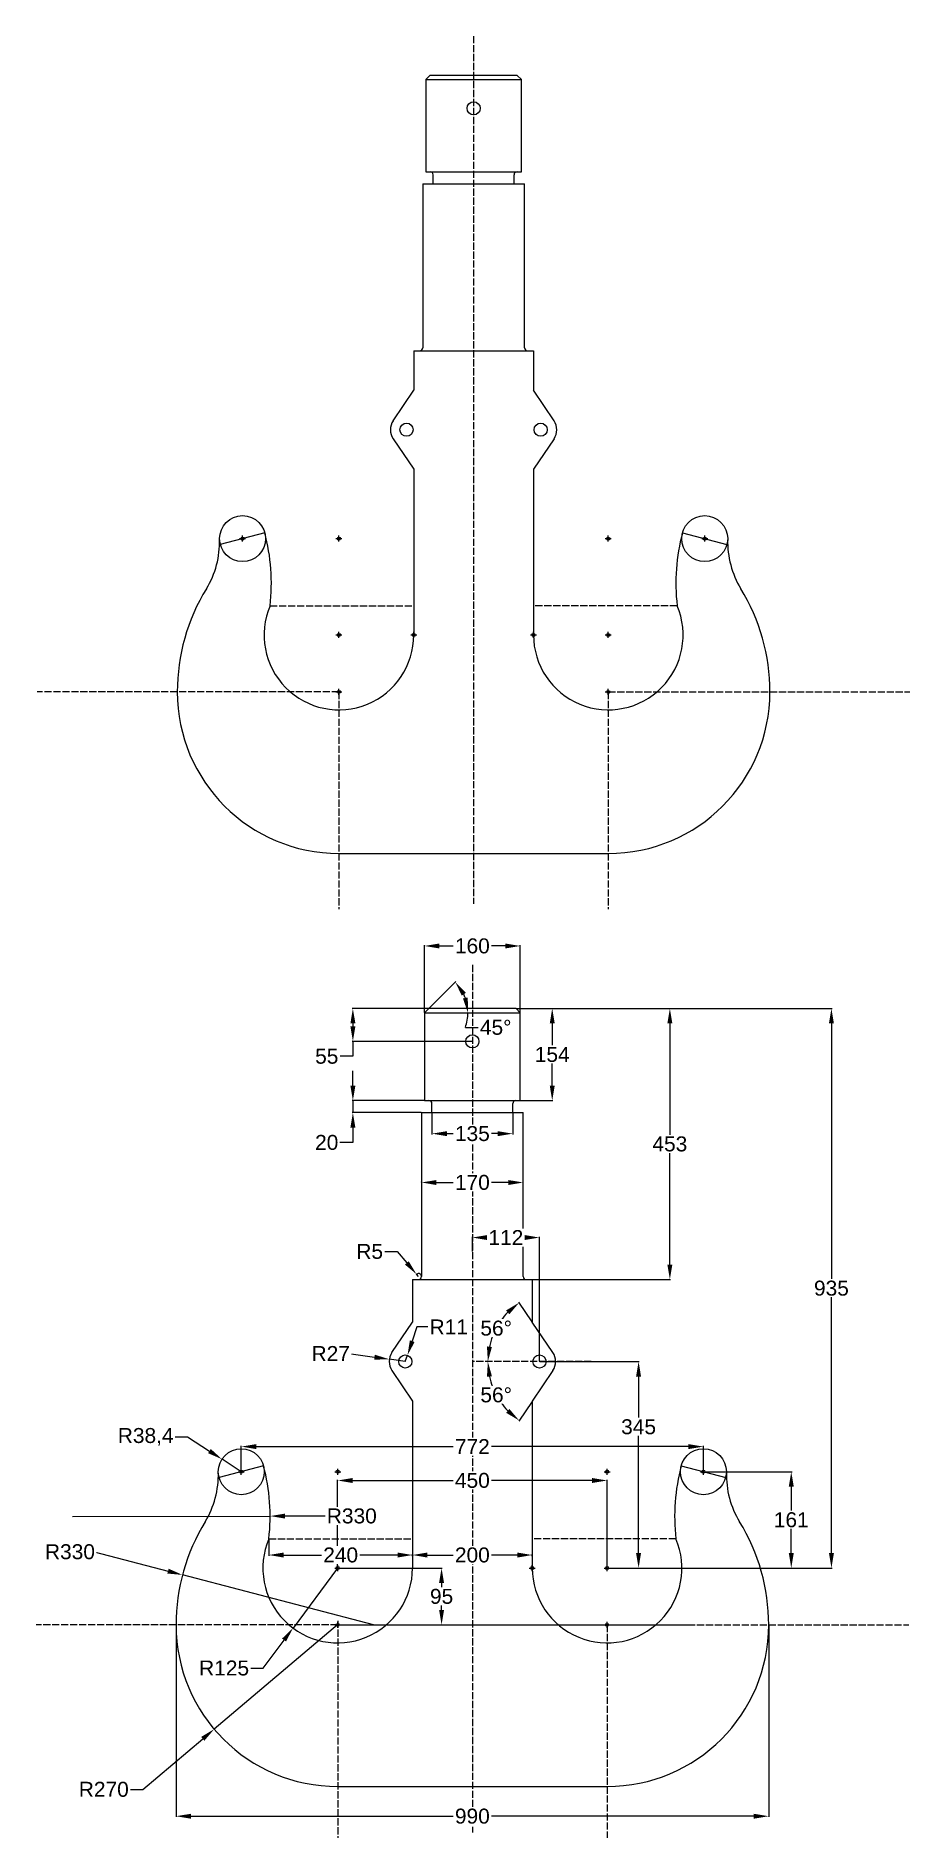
# Model space of a CAD drawing. Header units: millimetres. Extents: x 1977 to 3437, y 709 to 3720.
import ezdxf

# ---------------------------------------------------------------- set-up
doc = ezdxf.new("R2010")
doc.units = ezdxf.units.MM
doc.header["$PDMODE"] = 34
doc.header["$PDSIZE"] = 5
doc.linetypes.add('ACAD_ISO02W100', pattern=[15, 12, -3])
doc.layers.add('dim', color=1, linetype='Continuous')
doc.layers.add('dot lines', color=6, linetype='ACAD_ISO02W100')
doc.styles.get("Standard").update_dxf_attribs({"font": 'arial.ttf'})
doc.dimstyles.new('ISO-25', dxfattribs={"dimtxt": 25, "dimasz": 25, "dimexe": 1.25, "dimexo": 0.625, "dimtad": 0, "dimtih": 1, "dimtoh": 1, "dimtxsty": 'Standard', "dimcen": 0, "dimadec": 0, "dimazin": 0, "dimtfac": 1, "dimtmove": 0, "dimatfit": 3, "dimfxl": 1, "dimtfill": 1, "dimarcsym": 0})

# ---------------------------------------------------------------- blocks, each defined once
blk = doc.blocks.new('*D4')
at = {"layer": 'Defpoints', "color": 0, "transparency": 16777216}
for p in [(2688.7, 2124.3), (2625.8, 2088), (2625.8, 2088), (2632.9, 2095.1)]:
    blk.add_point(p, dxfattribs=at)
at = {"layer": 'dim', "color": 0, "lineweight": -2, "transparency": 16777216}
for p, q in [((2633.4, 2095.5), (2678.1, 2140.2)), ((2694.1, 2063.4), (2719.1, 2063.4))]:
    blk.add_line(p, q, dxfattribs=at)
for start, end in [(19.8326, 25.1674), (340.1674, 0)]:
    blk.add_arc((2625.8, 2088), 72.6, start, end, dxfattribs=at)
at = {"layer": 'dim', "color": 0, "transparency": 16777216}
for points in [[(2688.1, 2116.5), (2694.9, 2121.2), (2677.2, 2139.3)], [(2698.2, 2113.3), (2690, 2111.9), (2698.4, 2088)]]:
    blk.add_solid(points, dxfattribs=at)
at = {"layer": 'dim', "color": 0, "transparency": 16777216, "insert": (2744.8, 2063.4), "char_height": 25, "attachment_point": 5, "bg_fill": 3, "box_fill_scale": 1.1, "bg_fill_color": 256, "bg_fill_true_color": 13158600, "bg_fill_transparency": 0}
blk.add_mtext('45°', dxfattribs=at)
at = {"layer": 'Defpoints', "color": 0, "transparency": 16777216}
blk.add_point((2785.8, 2088), dxfattribs=at)
blk = doc.blocks.new('*D6')
at = {"layer": 'Defpoints', "color": 0, "transparency": 16777216}
for p in [(2625.8, 1941.1), (2506.2, 1921.1), (2620.8, 1921.1)]:
    blk.add_point(p, dxfattribs=at)
at = {"layer": 'dim', "color": 0, "lineweight": -2, "transparency": 16777216}
for p, q in [((2506.2, 1966.1), (2506.2, 1991.1)), ((2625.2, 1941.1), (2505, 1941.1)), ((2506.2, 1941.1), (2506.2, 1921.1)), ((2620.2, 1921.1), (2505, 1921.1)), ((2506.2, 1871.1), (2481.2, 1871.1)), ((2506.2, 1896.1), (2506.2, 1871.1))]:
    blk.add_line(p, q, dxfattribs=at)
at = {"layer": 'dim', "color": 0, "transparency": 16777216}
for points in [[(2502.1, 1966.1), (2510.4, 1966.1), (2506.2, 1941.1)], [(2502.1, 1896.1), (2510.4, 1896.1), (2506.2, 1921.1)]]:
    blk.add_solid(points, dxfattribs=at)
at = {"layer": 'dim', "color": 0, "transparency": 16777216, "insert": (2462.5, 1871.1), "char_height": 25, "attachment_point": 5, "bg_fill": 3, "box_fill_scale": 1.1, "bg_fill_color": 256, "bg_fill_true_color": 13158600, "bg_fill_transparency": 0}
blk.add_mtext('20', dxfattribs=at)
blk = doc.blocks.new('*D7')
at = {"layer": 'Defpoints', "color": 0, "transparency": 16777216}
for p in [(2638.3, 1921.1), (2773.3, 1921.1), (2773.3, 1885.9)]:
    blk.add_point(p, dxfattribs=at)
at = {"layer": 'dim', "color": 0, "lineweight": -2, "transparency": 16777216}
for p, q in [((2638.3, 1920.4), (2638.3, 1884.6)), ((2773.3, 1920.4), (2773.3, 1884.6)), ((2663.3, 1885.9), (2678.7, 1885.9)), ((2748.3, 1885.9), (2733, 1885.9))]:
    blk.add_line(p, q, dxfattribs=at)
at = {"layer": 'dim', "color": 0, "transparency": 16777216}
for points in [[(2663.3, 1890), (2663.3, 1881.7), (2638.3, 1885.9)], [(2748.3, 1890), (2748.3, 1881.7), (2773.3, 1885.9)]]:
    blk.add_solid(points, dxfattribs=at)
at = {"layer": 'dim', "color": 0, "transparency": 16777216, "insert": (2705.8, 1885.9), "char_height": 25, "attachment_point": 5, "bg_fill": 3, "box_fill_scale": 1.1, "bg_fill_color": 256, "bg_fill_true_color": 13158600, "bg_fill_transparency": 0}
blk.add_mtext('135', dxfattribs=at)
blk = doc.blocks.new('*D8')
at = {"layer": 'Defpoints', "color": 0, "transparency": 16777216}
for p in [(2620.8, 1804.3), (2790.8, 1804.3), (2790.8, 1804.3)]:
    blk.add_point(p, dxfattribs=at)
at = {"layer": 'dim', "color": 0, "lineweight": -2, "transparency": 16777216}
for p, q in [((2620.8, 1804.9), (2620.8, 1805.5)), ((2645.8, 1804.3), (2678.8, 1804.3)), ((2765.8, 1804.3), (2732.9, 1804.3)), ((2790.8, 1804.9), (2790.8, 1805.5))]:
    blk.add_line(p, q, dxfattribs=at)
at = {"layer": 'dim', "color": 0, "transparency": 16777216}
for points in [[(2645.8, 1808.4), (2645.8, 1800.1), (2620.8, 1804.3)], [(2765.8, 1808.4), (2765.8, 1800.1), (2790.8, 1804.3)]]:
    blk.add_solid(points, dxfattribs=at)
at = {"layer": 'dim', "color": 0, "transparency": 16777216, "insert": (2705.8, 1804.3), "char_height": 25, "attachment_point": 5, "bg_fill": 3, "box_fill_scale": 1.1, "bg_fill_color": 256, "bg_fill_true_color": 13158600, "bg_fill_transparency": 0}
blk.add_mtext('170', dxfattribs=at)
blk = doc.blocks.new('*D9')
at = {"layer": 'Defpoints', "color": 0, "transparency": 16777216}
for p in [(2705.8, 1688.2), (2817.8, 1712.3), (2817.8, 1505.1)]:
    blk.add_point(p, dxfattribs=at)
at = {"layer": 'dim', "color": 0, "lineweight": -2, "transparency": 16777216}
for p, q in [((2705.8, 1688.8), (2705.8, 1713.5)), ((2730.8, 1712.3), (2734.9, 1712.3)), ((2792.8, 1712.3), (2788.8, 1712.3)), ((2817.8, 1505.7), (2817.8, 1713.5))]:
    blk.add_line(p, q, dxfattribs=at)
at = {"layer": 'dim', "color": 0, "transparency": 16777216}
for points in [[(2730.8, 1716.5), (2730.8, 1708.1), (2705.8, 1712.3)], [(2792.8, 1716.5), (2792.8, 1708.1), (2817.8, 1712.3)]]:
    blk.add_solid(points, dxfattribs=at)
at = {"layer": 'dim', "color": 0, "transparency": 16777216, "insert": (2761.8, 1712.3), "char_height": 25, "attachment_point": 5, "bg_fill": 3, "box_fill_scale": 1.1, "bg_fill_color": 256, "bg_fill_true_color": 13158600, "bg_fill_transparency": 0}
blk.add_mtext('112', dxfattribs=at)
blk = doc.blocks.new('*D10')
at = {"layer": 'Defpoints', "color": 0, "transparency": 16777216}
for p in [(2785.8, 2095.1), (3035.7, 2095.1), (2805.8, 1642.1)]:
    blk.add_point(p, dxfattribs=at)
at = {"layer": 'dim', "color": 0, "lineweight": -2, "transparency": 16777216}
for p, q in [((2786.5, 2095.1), (3037, 2095.1)), ((3035.7, 2070.1), (3035.7, 1882)), ((3035.7, 1667.1), (3035.7, 1855.2)), ((2806.5, 1642.1), (3037, 1642.1))]:
    blk.add_line(p, q, dxfattribs=at)
at = {"layer": 'dim', "color": 0, "transparency": 16777216}
for points in [[(3031.6, 2070.1), (3039.9, 2070.1), (3035.7, 2095.1)], [(3031.6, 1667.1), (3039.9, 1667.1), (3035.7, 1642.1)]]:
    blk.add_solid(points, dxfattribs=at)
at = {"layer": 'dim', "color": 0, "transparency": 16777216, "insert": (3035.7, 1868.6), "char_height": 25, "attachment_point": 5, "bg_fill": 3, "box_fill_scale": 1.1, "bg_fill_color": 256, "bg_fill_true_color": 13158600, "bg_fill_transparency": 0}
blk.add_mtext('453', dxfattribs=at)
blk = doc.blocks.new('*D11')
at = {"layer": 'Defpoints', "color": 0, "transparency": 16777216}
for p in [(2785.8, 2199.5), (2625.8, 2088), (2785.8, 2088)]:
    blk.add_point(p, dxfattribs=at)
at = {"layer": 'dim', "color": 0, "lineweight": -2, "transparency": 16777216}
for p, q in [((2625.8, 2088.6), (2625.8, 2200.7)), ((2650.8, 2199.5), (2678.8, 2199.5)), ((2760.8, 2199.5), (2732.9, 2199.5)), ((2785.8, 2088.6), (2785.8, 2200.7))]:
    blk.add_line(p, q, dxfattribs=at)
at = {"layer": 'dim', "color": 0, "transparency": 16777216}
for points in [[(2650.8, 2203.6), (2650.8, 2195.3), (2625.8, 2199.5)], [(2760.8, 2203.6), (2760.8, 2195.3), (2785.8, 2199.5)]]:
    blk.add_solid(points, dxfattribs=at)
at = {"layer": 'dim', "color": 0, "transparency": 16777216, "insert": (2705.8, 2199.5), "char_height": 25, "attachment_point": 5, "bg_fill": 3, "box_fill_scale": 1.1, "bg_fill_color": 256, "bg_fill_true_color": 13158600, "bg_fill_transparency": 0}
blk.add_mtext('160', dxfattribs=at)
blk = doc.blocks.new('*D12')
at = {"layer": 'Defpoints', "color": 0, "transparency": 16777216}
for p in [(2778.8, 2095.1), (2785.8, 1941.1), (2839.2, 1941.1)]:
    blk.add_point(p, dxfattribs=at)
at = {"layer": 'dim', "color": 0, "lineweight": -2, "transparency": 16777216}
for p, q in [((2779.4, 2095.1), (2840.5, 2095.1)), ((2839.2, 2070.1), (2839.2, 2031.4)), ((2839.2, 1966.1), (2839.2, 2004.7)), ((2786.5, 1941.1), (2840.5, 1941.1))]:
    blk.add_line(p, q, dxfattribs=at)
at = {"layer": 'dim', "color": 0, "transparency": 16777216}
for points in [[(2835.1, 2070.1), (2843.4, 2070.1), (2839.2, 2095.1)], [(2835.1, 1966.1), (2843.4, 1966.1), (2839.2, 1941.1)]]:
    blk.add_solid(points, dxfattribs=at)
at = {"layer": 'dim', "color": 0, "transparency": 16777216, "insert": (2839.2, 2018.1), "char_height": 25, "attachment_point": 5, "bg_fill": 3, "box_fill_scale": 1.1, "bg_fill_color": 256, "bg_fill_true_color": 13158600, "bg_fill_transparency": 0}
blk.add_mtext('154', dxfattribs=at)
blk = doc.blocks.new('*D13')
at = {"layer": 'Defpoints', "color": 0, "transparency": 16777216}
for p in [(2705.8, 2095.1), (2506.2, 2040.1), (2705.8, 2040.1)]:
    blk.add_point(p, dxfattribs=at)
at = {"layer": 'dim', "color": 0, "lineweight": -2, "transparency": 16777216}
for p, q in [((2705.2, 2095.1), (2505, 2095.1)), ((2506.2, 2070.1), (2506.2, 2065.1)), ((2705.2, 2040.1), (2505, 2040.1)), ((2506.2, 2040.1), (2506.2, 2015.1)), ((2506.2, 2015.1), (2481.2, 2015.1))]:
    blk.add_line(p, q, dxfattribs=at)
at = {"layer": 'dim', "color": 0, "transparency": 16777216}
for points in [[(2502.1, 2070.1), (2510.4, 2070.1), (2506.2, 2095.1)], [(2502.1, 2065.1), (2510.4, 2065.1), (2506.2, 2040.1)]]:
    blk.add_solid(points, dxfattribs=at)
at = {"layer": 'dim', "color": 0, "transparency": 16777216, "insert": (2462.6, 2015.1), "char_height": 25, "attachment_point": 5, "bg_fill": 3, "box_fill_scale": 1.1, "bg_fill_color": 256, "bg_fill_true_color": 13158600, "bg_fill_transparency": 0}
blk.add_mtext('55', dxfattribs=at)
blk = doc.blocks.new('*D14')
at = {"layer": 'Defpoints', "color": 0, "transparency": 16777216}
for p in [(2612.6, 1650.9), (2615.8, 1647.1)]:
    blk.add_point(p, dxfattribs=at)
at = {"layer": 'dim', "color": 0, "lineweight": -2, "transparency": 16777216}
for p, q in [((2555.2, 1689), (2580.2, 1689)), ((2580.2, 1689), (2596.4, 1669.9)), ((2615.8, 1647.1), (2612.6, 1650.9))]:
    blk.add_line(p, q, dxfattribs=at)
blk.add_arc((2615.8, 1647.1), 5, 7.162, 144.684, dxfattribs=at)
at = {"layer": 'dim', "color": 0, "transparency": 16777216}
blk.add_solid([(2599.6, 1672.6), (2593.2, 1667.2), (2612.6, 1650.9)], dxfattribs=at)
at = {"layer": 'dim', "color": 0, "transparency": 16777216, "insert": (2534.3, 1689), "char_height": 25, "attachment_point": 5, "bg_fill": 3, "box_fill_scale": 1.1, "bg_fill_color": 256, "bg_fill_true_color": 13158600, "bg_fill_transparency": 0}
blk.add_mtext('R5', dxfattribs=at)
blk = doc.blocks.new('*D15')
at = {"layer": 'Defpoints', "color": 0, "transparency": 16777216}
for p in [(2567.1, 1508.9), (2593.8, 1505.1)]:
    blk.add_point(p, dxfattribs=at)
at = {"layer": 'dim', "color": 0, "lineweight": -2, "transparency": 16777216}
for p, q in [((2499.7, 1518.5), (2542.4, 1512.4)), ((2593.8, 1505.1), (2567.1, 1508.9))]:
    blk.add_line(p, q, dxfattribs=at)
at = {"layer": 'dim', "color": 0, "transparency": 16777216}
blk.add_solid([(2543, 1516.5), (2541.8, 1508.3), (2567.1, 1508.9)], dxfattribs=at)
at = {"layer": 'dim', "color": 0, "transparency": 16777216, "insert": (2469.2, 1518.5), "char_height": 25, "attachment_point": 5, "bg_fill": 3, "box_fill_scale": 1.1, "bg_fill_color": 256, "bg_fill_true_color": 13158600, "bg_fill_transparency": 0}
blk.add_mtext('R27', dxfattribs=at)
blk = doc.blocks.new('*D16')
at = {"layer": 'Defpoints', "color": 0, "transparency": 16777216}
for p in [(2597.4, 1515.5), (2593.8, 1505.1)]:
    blk.add_point(p, dxfattribs=at)
at = {"layer": 'dim', "color": 0, "lineweight": -2, "transparency": 16777216}
for p, q in [((2613.3, 1562.9), (2605.3, 1539.2)), ((2638.3, 1562.9), (2613.3, 1562.9)), ((2593.8, 1505.1), (2597.4, 1515.5))]:
    blk.add_line(p, q, dxfattribs=at)
at = {"layer": 'dim', "color": 0, "transparency": 16777216}
blk.add_solid([(2601.4, 1540.5), (2609.3, 1537.8), (2597.4, 1515.5)], dxfattribs=at)
at = {"layer": 'dim', "color": 0, "transparency": 16777216, "insert": (2666.4, 1562.9), "char_height": 25, "attachment_point": 5, "bg_fill": 3, "box_fill_scale": 1.1, "bg_fill_color": 256, "bg_fill_true_color": 13158600, "bg_fill_transparency": 0}
blk.add_mtext('R11', dxfattribs=at)
blk = doc.blocks.new('*D18')
at = {"layer": 'Defpoints', "color": 0, "transparency": 16777216}
for p in [(2805.8, 1571.1), (2840.2, 1520.2), (2705.8, 1505.1), (2904.3, 1505.1)]:
    blk.add_point(p, dxfattribs=at)
at = {"layer": 'dim', "color": 0, "lineweight": -2, "transparency": 16777216}
blk.add_line((2805.5, 1571.6), (2783.3, 1604.5), dxfattribs=at)
for start, end in [(136.087, 144.3913), (159.1025, 167.913)]:
    blk.add_arc((2850.4, 1505.1), 118.7, start, end, dxfattribs=at)
at = {"layer": 'dim', "color": 0, "transparency": 16777216}
for points in [[(2762.2, 1590.6), (2767.6, 1584.2), (2784, 1603.5)], [(2738.5, 1529.5), (2730.2, 1530.4), (2731.7, 1505.1)]]:
    blk.add_solid(points, dxfattribs=at)
at = {"layer": 'dim', "color": 0, "transparency": 16777216, "insert": (2745.6, 1560.8), "char_height": 25, "attachment_point": 5, "bg_fill": 3, "box_fill_scale": 1.1, "bg_fill_color": 256, "bg_fill_true_color": 13158600, "bg_fill_transparency": 0}
blk.add_mtext('56°', dxfattribs=at)
at = {"layer": 'Defpoints', "color": 0, "transparency": 16777216}
blk.add_point((2756, 1577.1), dxfattribs=at)
blk = doc.blocks.new('*D19')
at = {"layer": 'Defpoints', "color": 0, "transparency": 16777216}
for p in [(2705.8, 1505.1), (2840.2, 1490), (2904.3, 1505.1), (2805.8, 1439)]:
    blk.add_point(p, dxfattribs=at)
at = {"layer": 'dim', "color": 0, "lineweight": -2, "transparency": 16777216}
blk.add_line((2805.5, 1438.5), (2783.3, 1405.6), dxfattribs=at)
for start, end in [(192.087, 200.8975), (215.6087, 223.913)]:
    blk.add_arc((2850.4, 1505.1), 118.7, start, end, dxfattribs=at)
at = {"layer": 'dim', "color": 0, "transparency": 16777216}
for points in [[(2730.2, 1479.8), (2738.5, 1480.6), (2731.7, 1505.1)], [(2767.6, 1425.9), (2762.2, 1419.5), (2784, 1406.6)]]:
    blk.add_solid(points, dxfattribs=at)
at = {"layer": 'dim', "color": 0, "transparency": 16777216, "insert": (2745.6, 1449.3), "char_height": 25, "attachment_point": 5, "bg_fill": 3, "box_fill_scale": 1.1, "bg_fill_color": 256, "bg_fill_true_color": 13158600, "bg_fill_transparency": 0}
blk.add_mtext('56°', dxfattribs=at)
at = {"layer": 'Defpoints', "color": 0, "transparency": 16777216}
blk.add_point((2737.9, 1467.1), dxfattribs=at)
blk = doc.blocks.new('*D20')
at = {"layer": 'Defpoints', "color": 0, "transparency": 16777216}
for p in [(3091.8, 1363), (2319.8, 1321.1), (3091.8, 1321.1)]:
    blk.add_point(p, dxfattribs=at)
at = {"layer": 'dim', "color": 0, "lineweight": -2, "transparency": 16777216}
for p, q in [((2319.8, 1321.7), (2319.8, 1364.2)), ((2344.8, 1363), (2677.8, 1363)), ((3066.8, 1363), (2733.9, 1363)), ((3091.8, 1321.7), (3091.8, 1364.2))]:
    blk.add_line(p, q, dxfattribs=at)
at = {"layer": 'dim', "color": 0, "transparency": 16777216}
for points in [[(2344.8, 1367.1), (2344.8, 1358.8), (2319.8, 1363)], [(3066.8, 1367.1), (3066.8, 1358.8), (3091.8, 1363)]]:
    blk.add_solid(points, dxfattribs=at)
at = {"layer": 'dim', "color": 0, "transparency": 16777216, "insert": (2705.8, 1363), "char_height": 25, "attachment_point": 5, "bg_fill": 3, "box_fill_scale": 1.1, "bg_fill_color": 256, "bg_fill_true_color": 13158600, "bg_fill_transparency": 0}
blk.add_mtext('772', dxfattribs=at)
blk = doc.blocks.new('*D21')
at = {"layer": 'Defpoints', "color": 0, "transparency": 16777216}
for p in [(2778.8, 2095.1), (2930.8, 1160.1), (3305.6, 1160.1)]:
    blk.add_point(p, dxfattribs=at)
at = {"layer": 'dim', "color": 0, "lineweight": -2, "transparency": 16777216}
for p, q in [((2779.4, 2095.1), (3306.9, 2095.1)), ((3305.6, 2070.1), (3305.6, 1641)), ((3305.6, 1185.1), (3305.6, 1614.2)), ((2931.5, 1160.1), (3306.9, 1160.1))]:
    blk.add_line(p, q, dxfattribs=at)
at = {"layer": 'dim', "color": 0, "transparency": 16777216}
for points in [[(3301.5, 2070.1), (3309.8, 2070.1), (3305.6, 2095.1)], [(3301.5, 1185.1), (3309.8, 1185.1), (3305.6, 1160.1)]]:
    blk.add_solid(points, dxfattribs=at)
at = {"layer": 'dim', "color": 0, "transparency": 16777216, "insert": (3305.6, 1627.6), "char_height": 25, "attachment_point": 5, "bg_fill": 3, "box_fill_scale": 1.1, "bg_fill_color": 256, "bg_fill_true_color": 13158600, "bg_fill_transparency": 0}
blk.add_mtext('935', dxfattribs=at)
blk = doc.blocks.new('*D23')
at = {"layer": 'Defpoints', "color": 0, "transparency": 16777216}
for p in [(2817.8, 1505.1), (2930.8, 1160.1), (2983.5, 1160.1)]:
    blk.add_point(p, dxfattribs=at)
at = {"layer": 'dim', "color": 0, "lineweight": -2, "transparency": 16777216}
for p, q in [((2818.5, 1505.1), (2984.7, 1505.1)), ((2983.5, 1480.1), (2983.5, 1409.4)), ((2983.5, 1185.1), (2983.5, 1382.6)), ((2931.5, 1160.1), (2984.7, 1160.1))]:
    blk.add_line(p, q, dxfattribs=at)
at = {"layer": 'dim', "color": 0, "transparency": 16777216}
for points in [[(2979.3, 1480.1), (2987.6, 1480.1), (2983.5, 1505.1)], [(2979.3, 1185.1), (2987.6, 1185.1), (2983.5, 1160.1)]]:
    blk.add_solid(points, dxfattribs=at)
at = {"layer": 'dim', "color": 0, "transparency": 16777216, "insert": (2983.5, 1396), "char_height": 25, "attachment_point": 5, "bg_fill": 3, "box_fill_scale": 1.1, "bg_fill_color": 256, "bg_fill_true_color": 13158600, "bg_fill_transparency": 0}
blk.add_mtext('345', dxfattribs=at)
blk = doc.blocks.new('*D24')
at = {"layer": 'Defpoints', "color": 0, "transparency": 16777216}
for p in [(3091.8, 1321.1), (2930.8, 1160.1), (3238.5, 1160.1)]:
    blk.add_point(p, dxfattribs=at)
at = {"layer": 'dim', "color": 0, "lineweight": -2, "transparency": 16777216}
for p, q in [((3092.5, 1321.1), (3239.8, 1321.1)), ((3238.5, 1296.1), (3238.5, 1253.9)), ((3238.5, 1185.1), (3238.5, 1227.2)), ((2931.5, 1160.1), (3239.8, 1160.1))]:
    blk.add_line(p, q, dxfattribs=at)
at = {"layer": 'dim', "color": 0, "transparency": 16777216}
for points in [[(3234.4, 1296.1), (3242.7, 1296.1), (3238.5, 1321.1)], [(3234.4, 1185.1), (3242.7, 1185.1), (3238.5, 1160.1)]]:
    blk.add_solid(points, dxfattribs=at)
at = {"layer": 'dim', "color": 0, "transparency": 16777216, "insert": (3238.5, 1240.6), "char_height": 25, "attachment_point": 5, "bg_fill": 3, "box_fill_scale": 1.1, "bg_fill_color": 256, "bg_fill_true_color": 13158600, "bg_fill_transparency": 0}
blk.add_mtext('161', dxfattribs=at)
blk = doc.blocks.new('*D28')
at = {"layer": 'Defpoints', "color": 0, "transparency": 16777216}
for p in [(2930.8, 1306.4), (2480.8, 1160.1), (2930.8, 1160.1)]:
    blk.add_point(p, dxfattribs=at)
at = {"layer": 'dim', "color": 0, "lineweight": -2, "transparency": 16777216}
for p, q in [((2480.8, 1160.7), (2480.8, 1307.6)), ((2505.8, 1306.4), (2677.1, 1306.4)), ((2905.8, 1306.4), (2734.5, 1306.4)), ((2930.8, 1160.7), (2930.8, 1307.6))]:
    blk.add_line(p, q, dxfattribs=at)
at = {"layer": 'dim', "color": 0, "transparency": 16777216}
for points in [[(2505.8, 1310.5), (2505.8, 1302.2), (2480.8, 1306.4)], [(2905.8, 1310.5), (2905.8, 1302.2), (2930.8, 1306.4)]]:
    blk.add_solid(points, dxfattribs=at)
at = {"layer": 'dim', "color": 0, "transparency": 16777216, "insert": (2705.8, 1306.4), "char_height": 25, "attachment_point": 5, "bg_fill": 3, "box_fill_scale": 1.1, "bg_fill_color": 256, "bg_fill_true_color": 13158600, "bg_fill_transparency": 0}
blk.add_mtext('450', dxfattribs=at)
blk = doc.blocks.new('*D29')
at = {"layer": 'Defpoints', "color": 0, "transparency": 16777216}
for p in [(2480.8, 1160.1), (2654.4, 1160.1), (2480.8, 1065.1)]:
    blk.add_point(p, dxfattribs=at)
at = {"layer": 'dim', "color": 0, "lineweight": -2, "transparency": 16777216}
for p, q in [((2481.5, 1160.1), (2655.6, 1160.1)), ((2654.4, 1135.1), (2654.4, 1125.9)), ((2654.4, 1090.1), (2654.4, 1099.2)), ((2481.5, 1065.1), (2655.6, 1065.1))]:
    blk.add_line(p, q, dxfattribs=at)
at = {"layer": 'dim', "color": 0, "transparency": 16777216}
for points in [[(2650.2, 1135.1), (2658.5, 1135.1), (2654.4, 1160.1)], [(2650.2, 1090.1), (2658.5, 1090.1), (2654.4, 1065.1)]]:
    blk.add_solid(points, dxfattribs=at)
at = {"layer": 'dim', "color": 0, "transparency": 16777216, "insert": (2654.4, 1112.6), "char_height": 25, "attachment_point": 5, "bg_fill": 3, "box_fill_scale": 1.1, "bg_fill_color": 256, "bg_fill_true_color": 13158600, "bg_fill_transparency": 0}
blk.add_mtext('95', dxfattribs=at)
blk = doc.blocks.new('*D30')
at = {"layer": 'Defpoints', "color": 0, "transparency": 16777216}
for p in [(2210.8, 1065.1), (3200.8, 1065.1), (3200.8, 745.4)]:
    blk.add_point(p, dxfattribs=at)
at = {"layer": 'dim', "color": 0, "lineweight": -2, "transparency": 16777216}
for p, q in [((2210.8, 1064.4), (2210.8, 744.1)), ((3200.8, 1064.4), (3200.8, 744.1)), ((2235.8, 745.4), (2677.6, 745.4)), ((3175.8, 745.4), (2734, 745.4))]:
    blk.add_line(p, q, dxfattribs=at)
at = {"layer": 'dim', "color": 0, "transparency": 16777216}
for points in [[(2235.8, 749.5), (2235.8, 741.2), (2210.8, 745.4)], [(3175.8, 749.5), (3175.8, 741.2), (3200.8, 745.4)]]:
    blk.add_solid(points, dxfattribs=at)
at = {"layer": 'dim', "color": 0, "transparency": 16777216, "insert": (2705.8, 745.4), "char_height": 25, "attachment_point": 5, "bg_fill": 3, "box_fill_scale": 1.1, "bg_fill_color": 256, "bg_fill_true_color": 13158600, "bg_fill_transparency": 0}
blk.add_mtext('990', dxfattribs=at)
blk = doc.blocks.new('*D31')
at = {"layer": 'Defpoints', "color": 0, "transparency": 16777216}
for p in [(2287.6, 1341.9), (2319.8, 1321.1)]:
    blk.add_point(p, dxfattribs=at)
at = {"layer": 'dim', "color": 0, "lineweight": -2, "transparency": 16777216}
for p, q in [((2205.1, 1379.2), (2230.1, 1379.2)), ((2230.1, 1379.2), (2266.6, 1355.5)), ((2319.8, 1321.1), (2287.6, 1341.9))]:
    blk.add_line(p, q, dxfattribs=at)
at = {"layer": 'dim', "color": 0, "transparency": 16777216}
blk.add_solid([(2268.9, 1359), (2264.4, 1352), (2287.6, 1341.9)], dxfattribs=at)
at = {"layer": 'dim', "color": 0, "transparency": 16777216, "insert": (2160.1, 1379.2), "char_height": 25, "attachment_point": 5, "bg_fill": 3, "box_fill_scale": 1.1, "bg_fill_color": 256, "bg_fill_true_color": 13158600, "bg_fill_transparency": 0}
blk.add_mtext('R38,4', dxfattribs=at)
blk = doc.blocks.new('*D32')
at = {"layer": 'Defpoints', "color": 0, "transparency": 16777216}
for p in [(2221.6, 1148.6), (2540.8, 1065.1)]:
    blk.add_point(p, dxfattribs=at)
at = {"layer": 'dim', "color": 0, "lineweight": -2, "transparency": 16777216}
for p, q in [((2073.8, 1187.2), (2197.4, 1154.9)), ((2540.8, 1065.1), (2221.6, 1148.6))]:
    blk.add_line(p, q, dxfattribs=at)
at = {"layer": 'dim', "color": 0, "transparency": 16777216}
blk.add_solid([(2198.5, 1158.9), (2196.3, 1150.9), (2221.6, 1148.6)], dxfattribs=at)
at = {"layer": 'dim', "color": 0, "transparency": 16777216, "insert": (2033.6, 1187.2), "char_height": 25, "attachment_point": 5, "bg_fill": 3, "box_fill_scale": 1.1, "bg_fill_color": 256, "bg_fill_true_color": 13158600, "bg_fill_transparency": 0}
blk.add_mtext('R330', dxfattribs=at)
blk = doc.blocks.new('*D33')
at = {"layer": 'Defpoints', "color": 0, "transparency": 16777216}
for p in [(2480.8, 1160.1), (2406.2, 1059.8)]:
    blk.add_point(p, dxfattribs=at)
at = {"layer": 'dim', "color": 0, "lineweight": -2, "transparency": 16777216}
for p, q in [((2480.8, 1160.1), (2406.2, 1059.8)), ((2356.4, 992.9), (2391.2, 1039.8)), ((2331.4, 992.9), (2356.4, 992.9))]:
    blk.add_line(p, q, dxfattribs=at)
at = {"layer": 'dim', "color": 0, "transparency": 16777216}
blk.add_solid([(2387.9, 1042.2), (2394.6, 1037.3), (2406.2, 1059.8)], dxfattribs=at)
at = {"layer": 'dim', "color": 0, "transparency": 16777216, "insert": (2291.1, 992.9), "char_height": 25, "attachment_point": 5, "bg_fill": 3, "box_fill_scale": 1.1, "bg_fill_color": 256, "bg_fill_true_color": 13158600, "bg_fill_transparency": 0}
blk.add_mtext('R125', dxfattribs=at)
blk = doc.blocks.new('*D34')
at = {"layer": 'Defpoints', "color": 0, "transparency": 16777216}
for p in [(2480.8, 1065.1), (2274.6, 890.9)]:
    blk.add_point(p, dxfattribs=at)
at = {"layer": 'dim', "color": 0, "lineweight": -2, "transparency": 16777216}
for p, q in [((2480.8, 1065.1), (2274.6, 890.9)), ((2155.3, 790.2), (2255.5, 874.7)), ((2130.3, 790.2), (2155.3, 790.2))]:
    blk.add_line(p, q, dxfattribs=at)
at = {"layer": 'dim', "color": 0, "transparency": 16777216}
blk.add_solid([(2252.8, 877.9), (2258.1, 871.5), (2274.6, 890.9)], dxfattribs=at)
at = {"layer": 'dim', "color": 0, "transparency": 16777216, "insert": (2090.1, 790.2), "char_height": 25, "attachment_point": 5, "bg_fill": 3, "box_fill_scale": 1.1, "bg_fill_color": 256, "bg_fill_true_color": 13158600, "bg_fill_transparency": 0}
blk.add_mtext('R270', dxfattribs=at)
blk = doc.blocks.new('*D35')
at = {"layer": 'Defpoints', "color": 0, "transparency": 16777216}
for p in [(2038, 1246.4), (2368, 1246.9)]:
    blk.add_point(p, dxfattribs=at)
at = {"layer": 'dim', "color": 0, "lineweight": -2, "transparency": 16777216}
for p, q in [((2038, 1246.4), (2368, 1246.9)), ((2464.2, 1247), (2393, 1246.9))]:
    blk.add_line(p, q, dxfattribs=at)
at = {"layer": 'dim', "color": 0, "transparency": 16777216}
blk.add_solid([(2393, 1251.1), (2393, 1242.7), (2368, 1246.9)], dxfattribs=at)
at = {"layer": 'dim', "color": 0, "transparency": 16777216, "insert": (2504.4, 1247), "char_height": 25, "attachment_point": 5, "bg_fill": 3, "box_fill_scale": 1.1, "bg_fill_color": 256, "bg_fill_true_color": 13158600, "bg_fill_transparency": 0}
blk.add_mtext('R330', dxfattribs=at)
blk = doc.blocks.new('*D37')
at = {"layer": 'Defpoints', "color": 0, "transparency": 16777216}
for p in [(2605.8, 1179.2), (2805.8, 1181.8), (2805.8, 1179.2)]:
    blk.add_point(p, dxfattribs=at)
at = {"layer": 'dim', "color": 0, "lineweight": -2, "transparency": 16777216}
for p, q in [((2605.8, 1179.8), (2605.8, 1183)), ((2630.8, 1181.8), (2677.4, 1181.8)), ((2780.8, 1181.8), (2734.3, 1181.8)), ((2805.8, 1179.8), (2805.8, 1183))]:
    blk.add_line(p, q, dxfattribs=at)
at = {"layer": 'dim', "color": 0, "transparency": 16777216}
for points in [[(2630.8, 1186), (2630.8, 1177.6), (2605.8, 1181.8)], [(2780.8, 1186), (2780.8, 1177.6), (2805.8, 1181.8)]]:
    blk.add_solid(points, dxfattribs=at)
at = {"layer": 'dim', "color": 0, "transparency": 16777216, "insert": (2705.8, 1181.8), "char_height": 25, "attachment_point": 5, "bg_fill": 3, "box_fill_scale": 1.1, "bg_fill_color": 256, "bg_fill_true_color": 13158600, "bg_fill_transparency": 0}
blk.add_mtext('200', dxfattribs=at)
blk = doc.blocks.new('*D38')
at = {"layer": 'Defpoints', "color": 0, "transparency": 16777216}
for p in [(2365.8, 1209), (2605.8, 1209), (2365.8, 1181.8)]:
    blk.add_point(p, dxfattribs=at)
at = {"layer": 'dim', "color": 0, "lineweight": -2, "transparency": 16777216}
for p, q in [((2365.8, 1208.4), (2365.8, 1180.5)), ((2605.8, 1208.4), (2605.8, 1180.5)), ((2390.8, 1181.8), (2457.4, 1181.8)), ((2580.8, 1181.8), (2514.3, 1181.8))]:
    blk.add_line(p, q, dxfattribs=at)
at = {"layer": 'dim', "color": 0, "transparency": 16777216}
for points in [[(2390.8, 1186), (2390.8, 1177.6), (2365.8, 1181.8)], [(2580.8, 1186), (2580.8, 1177.6), (2605.8, 1181.8)]]:
    blk.add_solid(points, dxfattribs=at)
at = {"layer": 'dim', "color": 0, "transparency": 16777216, "insert": (2485.8, 1181.8), "char_height": 25, "attachment_point": 5, "bg_fill": 3, "box_fill_scale": 1.1, "bg_fill_color": 256, "bg_fill_true_color": 13158600, "bg_fill_transparency": 0}
blk.add_mtext('240', dxfattribs=at)

msp = doc.modelspace()

# ---------------------------------------------------------------- linework, layer by layer
for p, q in [((2627.917, 3647.029), (2634.988, 3654.101)), ((2627.917, 3647.029), (2787.917, 3647.029)), ((2627.917, 3647.029), (2627.917, 3493.029)), ((2780.845, 3654.101), (2634.988, 3654.101)), ((2787.917, 3647.029), (2780.845, 3654.101)), ((2787.917, 3493.029), (2787.917, 3647.029)), ((2627.917, 3493.029), (2787.917, 3493.029)), ((2622.917, 3473.029), (2792.917, 3473.029)), ((2622.917, 3473.029), (2622.917, 3199.029)), ((2640.417, 3473.029), (2640.417, 3488.029)), ((2775.417, 3473.029), (2775.417, 3488.029)), ((2792.917, 3199.029), (2792.917, 3473.029)), ((2607.917, 3194.029), (2807.917, 3194.029)), ((2607.917, 3194.029), (2607.917, 3128.175)), ((2807.917, 3194.029), (2807.917, 3128.175)), ((2573.533, 3077.199), (2607.917, 3128.175)), ((2842.301, 3077.199), (2807.917, 3128.175)), ((2573.533, 3047.002), (2607.917, 2996.026)), ((2842.301, 3047.002), (2807.917, 2996.026)), ((2607.917, 2996.026), (2607.917, 2719.101)), ((2807.917, 2996.026), (2807.917, 2719.101)), ((2359.037, 2889.933), (2284.797, 2870.269)), ((3056.797, 2889.933), (3131.037, 2870.269)), ((2482.917, 2354.101), (2932.917, 2354.101)), ((2785.843, 2087.985), (2778.772, 2095.056)), ((2785.843, 1941.056), (2785.843, 2087.985)), ((2625.843, 1941.056), (2785.843, 1941.056)), ((2638.343, 1921.056), (2638.343, 1936.056)), ((2773.343, 1921.056), (2773.343, 1936.056)), ((2620.843, 1921.056), (2790.843, 1921.056)), ((2620.843, 1921.056), (2620.843, 1647.056)), ((2790.843, 1647.056), (2790.843, 1921.056)), ((2605.843, 1642.056), (2805.843, 1642.056)), ((2605.843, 1642.056), (2605.843, 1571.131)), ((2805.843, 1642.056), (2805.843, 1571.131)), ((2571.459, 1520.154), (2605.843, 1571.131)), ((2840.227, 1520.154), (2805.843, 1571.131)), ((2571.459, 1489.958), (2605.843, 1438.981)), ((2840.227, 1489.958), (2805.843, 1438.981)), ((2356.963, 1330.888), (2282.723, 1311.224)), ((3054.723, 1330.888), (3128.963, 1311.224)), ((2480.843, 795.056), (2930.843, 795.056))]:
    msp.add_line(p, q)
for centre, radius in [((2707.917, 3599.101), 11), ((2595.917, 3062.101), 11), ((2819.917, 3062.101), 11), ((2321.917, 2880.101), 38.4), ((3093.917, 2880.101), 38.4), ((2593.843, 1505.056), 11), ((2817.843, 1505.056), 11), ((2319.843, 1321.056), 38.4), ((3091.843, 1321.056), 38.4)]:
    msp.add_circle(centre, radius)
for centre, radius, start, end in [((2635.417, 3488.029), 5, 0, 90), ((2780.417, 3488.029), 5, 90, 180), ((2617.917, 3199.029), 5, 270, 0), ((2797.917, 3199.029), 5, 180, 270), ((2595.917, 3062.101), 27, 146, 214), ((2819.917, 3062.101), 27, 326, 34), ((2133.591, 2874.805), 150, 328.513316, 1.610762), ((2040.037, 2805.439), 330, 353.501522, 14.835338), ((3375.796, 2805.439), 330, 165.164662, 186.498478), ((3282.242, 2874.805), 150, 178.389238, 211.486684), ((2542.917, 2624.101), 330, 148.513316, 180), ((2872.917, 2624.101), 330, 0, 31.486684), ((2482.917, 2719.101), 125, 156.926082, 0), ((2932.917, 2719.101), 125, 180, 23.073918), ((2482.917, 2624.101), 270, 180, 270), ((2932.917, 2624.101), 270, 270, 0), ((2633.343, 1936.056), 5, 0, 90), ((2778.343, 1936.056), 5, 90, 180), ((2615.843, 1647.056), 5, 270, 0), ((2795.843, 1647.056), 5, 180, 270), ((2593.843, 1505.056), 27, 146, 214), ((2817.843, 1505.056), 27, 326, 34), ((2037.963, 1246.394), 330, 353.501522, 14.835338), ((3373.723, 1246.394), 330, 165.164662, 186.498478), ((2131.517, 1315.76), 150, 328.513316, 1.610762), ((3280.169, 1315.76), 150, 178.389238, 211.486684), ((2540.843, 1065.056), 330, 148.513316, 180), ((2870.843, 1065.056), 330, 0, 31.486684), ((2480.843, 1065.056), 270, 180, 270), ((2930.843, 1065.056), 270, 270, 0)]:
    msp.add_arc(centre, radius, start, end)
for p in [(2321.917, 2880.101), (2482.917, 2880.101), (2932.917, 2880.101), (3093.917, 2880.101), (2482.917, 2719.101), (2607.917, 2719.101), (2807.917, 2719.101), (2807.917, 2719.101), (2932.917, 2719.101), (2482.917, 2624.101), (2932.917, 2624.101), (2319.843, 1321.056), (3091.843, 1321.056), (2480.843, 1065.056), (2930.843, 1065.056)]:
    msp.add_point(p)
at = {"layer": 'dot lines'}
for p, q in [((2707.917, 3719.889), (2707.917, 2270.015)), ((2367.917, 2768.09), (2607.917, 2768.09)), ((3047.917, 2768.09), (2807.917, 2768.09)), ((2482.917, 2624.101), (1979.035, 2624.101)), ((2482.917, 2624.101), (2482.917, 2261.04)), ((2932.917, 2624.101), (3436.798, 2624.101)), ((2932.917, 2624.101), (2932.917, 2261.04)), ((2705.843, 2167.916), (2705.843, 718.041)), ((2480.843, 1065.056), (1976.962, 1065.056)), ((2480.843, 1072.127), (2480.843, 709.067)), ((2930.843, 1065.056), (3434.725, 1065.056)), ((2930.843, 1065.056), (2930.843, 709.067))]:
    msp.add_line(p, q, dxfattribs=at)

# ---------------------------------------------------------------- next in the draw order: dimensions: what is measured, and where the dimension line sits
at = {"layer": 'dim'}
dim = msp.add_linear_dim(base=(2506.243, 2040.056), p1=(2705.843, 2095.056), p2=(2705.843, 2040.056), angle=90, dimstyle='ISO-25', dxfattribs=at)
dim.commit()
dim.dimension.update_dxf_attribs({"geometry": '*D13', "text_midpoint": (2462.618, 2015.056)})
for base, p1, p2, picture, middle in [((2790.843, 1804.262), (2620.843, 1804.262), (2790.843, 1804.262), '*D8', (2705.843, 1804.262)), ((2817.843, 1712.284), (2705.843, 1688.179), (2817.843, 1505.056), '*D9', (2761.843, 1712.284))]:
    dim = msp.add_linear_dim(base=base, p1=p1, p2=p2, dimstyle='ISO-25', dxfattribs=at)
    dim.commit()
    dim.dimension.update_dxf_attribs({"geometry": picture, "text_midpoint": middle})
dim = msp.add_radius_dim(center=(2615.843, 1647.056), mpoint=(2612.605, 1650.866), dimstyle='ISO-25', dxfattribs=at)
dim.commit()
dim.dimension.update_dxf_attribs({"geometry": '*D14', "text_midpoint": (2534.35, 1688.965)})
dim = msp.add_radius_dim(center=(2593.843, 1505.056), mpoint=(2567.113, 1508.863), dimstyle='ISO-25', dxfattribs=at)
dim.commit()
dim.dimension.update_dxf_attribs({"geometry": '*D15', "text_midpoint": (2499.707, 1518.463), "dimtype": 164})
dim = msp.add_linear_dim(base=(2930.843, 1306.35), p1=(2480.843, 1160.056), p2=(2930.843, 1160.056), dimstyle='ISO-25', dxfattribs=at)
dim.commit()
dim.dimension.update_dxf_attribs({"geometry": '*D28', "text_midpoint": (2705.843, 1306.35), "dimtype": 160})

# ---------------------------------------------------------------- next in the draw order: linework, layer by layer
for p, q in [((2625.843, 2087.985), (2632.914, 2095.056)), ((2625.843, 2087.985), (2785.843, 2087.985)), ((2625.843, 2087.985), (2625.843, 1941.056)), ((2778.772, 2095.056), (2632.914, 2095.056)), ((2605.843, 1438.981), (2605.843, 1160.056)), ((2805.843, 1438.981), (2805.843, 1160.056))]:
    msp.add_line(p, q)
msp.add_circle((2705.843, 2040.056), 11)
for centre, start, end in [((2480.843, 1160.056), 156.926082, 0), ((2930.843, 1160.056), 180, 23.073918)]:
    msp.add_arc(centre, 125, start, end)
for p in [(2480.843, 1321.056), (2930.843, 1321.056), (2480.843, 1160.056), (2805.843, 1160.056), (2805.843, 1160.056), (2930.843, 1160.056)]:
    msp.add_point(p)
at = {"layer": 'dot lines'}
for p, q in [((2365.843, 1209.046), (2605.843, 1209.046)), ((3045.843, 1209.046), (2805.843, 1209.046))]:
    msp.add_line(p, q, dxfattribs=at)

# ---------------------------------------------------------------- next in the draw order: dimensions: what is measured, and where the dimension line sits
at = {"layer": 'dim'}
dim = msp.add_radius_dim(center=(2593.843, 1505.056), mpoint=(2597.351, 1515.482), dimstyle='ISO-25', dxfattribs=at)
dim.commit()
dim.dimension.update_dxf_attribs({"geometry": '*D16', "text_midpoint": (2666.378, 1562.871)})
dim = msp.add_radius_dim(center=(2037.963, 1246.394), mpoint=(2367.963, 1246.856), dimstyle='ISO-25', dxfattribs=at)
dim.commit()
dim.dimension.update_dxf_attribs({"geometry": '*D35', "text_midpoint": (2464.246, 1246.99), "dimtype": 164})

# ---------------------------------------------------------------- next in the draw order: linework, layer by layer
at = {"layer": 'dot lines'}
msp.add_line((2904.307, 1505.056), (2705.843, 1505.056), dxfattribs=at)

# ---------------------------------------------------------------- next in the draw order: dimensions: what is measured, and where the dimension line sits
at = {"layer": 'dim'}
dim = msp.add_angular_dim_2l(base=(2688.704, 2124.278), line1=((2625.843, 2087.985), (2785.843, 2087.985)), line2=((2625.843, 2087.985), (2632.914, 2095.056)), dimstyle='ISO-25', dxfattribs=at)
dim.commit()
dim.dimension.update_dxf_attribs({"geometry": '*D4', "text_midpoint": (2744.774, 2063.358)})
for base, p1, p2, picture, middle in [((2506.243, 1921.056), (2625.843, 1941.056), (2620.843, 1921.056), '*D6', (2462.542, 1871.056)), ((2654.352, 1160.056), (2480.843, 1065.056), (2480.843, 1160.056), '*D29', (2654.352, 1112.556))]:
    dim = msp.add_linear_dim(base=base, p1=p1, p2=p2, angle=90, dimstyle='ISO-25', dxfattribs=at)
    dim.commit()
    dim.dimension.update_dxf_attribs({"geometry": picture, "text_midpoint": middle})
dim = msp.add_linear_dim(base=(3091.843, 1362.957), p1=(2319.843, 1321.056), p2=(3091.843, 1321.056), dimstyle='ISO-25', dxfattribs=at)
dim.commit()
dim.dimension.update_dxf_attribs({"geometry": '*D20', "text_midpoint": (2705.843, 1362.957), "dimtype": 160})

# ---------------------------------------------------------------- next in the draw order: dimensions: what is measured, and where the dimension line sits
for base, p1, p2, picture, middle in [((2773.343, 1885.865), (2638.343, 1921.056), (2773.343, 1921.056), '*D7', (2705.843, 1885.865)), ((3200.843, 745.357), (2210.843, 1065.056), (3200.843, 1065.056), '*D30', (2705.843, 745.357))]:
    dim = msp.add_linear_dim(base=base, p1=p1, p2=p2, dimstyle='ISO-25', dxfattribs=at)
    dim.commit()
    dim.dimension.update_dxf_attribs({"geometry": picture, "text_midpoint": middle})
dim = msp.add_angular_dim_2l(base=(2756.009, 1577.058), line1=((2904.307, 1505.056), (2705.843, 1505.056)), line2=((2840.227, 1520.154), (2805.843, 1571.131)), dimstyle='ISO-25', dxfattribs=at)
dim.commit()
dim.dimension.update_dxf_attribs({"geometry": '*D18', "text_midpoint": (2745.581, 1560.795)})
dim = msp.add_radius_dim(center=(2319.843, 1321.056), mpoint=(2287.619, 1341.941), dimstyle='ISO-25', dxfattribs=at)
dim.commit()
dim.dimension.update_dxf_attribs({"geometry": '*D31', "text_midpoint": (2160.063, 1379.24), "dimtype": 164})

# ---------------------------------------------------------------- next in the draw order: linework, layer by layer
msp.add_line((2480.843, 1065.056), (3066.348, 1065.056), dxfattribs=at)

# ---------------------------------------------------------------- next in the draw order: dimensions: what is measured, and where the dimension line sits
dim = msp.add_linear_dim(base=(3035.729, 2095.056), p1=(2805.843, 1642.056), p2=(2785.843, 2095.056), angle=90, dimstyle='ISO-25', dxfattribs=at)
dim.commit()
dim.dimension.update_dxf_attribs({"geometry": '*D10', "text_midpoint": (3035.729, 1868.556)})
dim = msp.add_angular_dim_2l(base=(2737.93, 1467.056), line1=((2840.227, 1489.958), (2805.843, 1438.981)), line2=((2904.307, 1505.056), (2705.843, 1505.056)), dimstyle='ISO-25', dxfattribs=at)
dim.commit()
dim.dimension.update_dxf_attribs({"geometry": '*D19', "text_midpoint": (2745.581, 1449.317)})

# ---------------------------------------------------------------- next in the draw order: dimensions: what is measured, and where the dimension line sits
dim = msp.add_linear_dim(base=(2785.843, 2199.454), p1=(2625.843, 2087.985), p2=(2785.843, 2087.985), dimstyle='ISO-25', dxfattribs=at)
dim.commit()
dim.dimension.update_dxf_attribs({"geometry": '*D11', "text_midpoint": (2705.843, 2199.454)})
dim = msp.add_radius_dim(center=(2540.843, 1065.056), mpoint=(2221.586, 1148.571), dimstyle='ISO-25', dxfattribs=at)
dim.commit()
dim.dimension.update_dxf_attribs({"geometry": '*D32', "text_midpoint": (2073.806, 1187.229), "dimtype": 164})

# ---------------------------------------------------------------- next in the draw order: dimensions: what is measured, and where the dimension line sits
dim = msp.add_linear_dim(base=(2839.231, 1941.056), p1=(2778.772, 2095.056), p2=(2785.843, 1941.056), angle=90, dimstyle='ISO-25', dxfattribs=at)
dim.commit()
dim.dimension.update_dxf_attribs({"geometry": '*D12', "text_midpoint": (2839.231, 2018.056)})
dim = msp.add_radius_dim(center=(2480.843, 1160.056), mpoint=(2406.179, 1059.804), dimstyle='ISO-25', dxfattribs=at)
dim.commit()
dim.dimension.update_dxf_attribs({"geometry": '*D33', "text_midpoint": (2291.069, 992.922), "dimtype": 164})

# ---------------------------------------------------------------- next in the draw order: dimensions: what is measured, and where the dimension line sits
dim = msp.add_linear_dim(base=(3305.643, 1160.056), p1=(2778.772, 2095.056), p2=(2930.843, 1160.056), angle=90, dimstyle='ISO-25', dxfattribs=at)
dim.commit()
dim.dimension.update_dxf_attribs({"geometry": '*D21', "text_midpoint": (3305.643, 1627.556), "dimtype": 160})
dim = msp.add_radius_dim(center=(2480.843, 1065.056), mpoint=(2274.551, 890.862), dimstyle='ISO-25', dxfattribs=at)
dim.commit()
dim.dimension.update_dxf_attribs({"geometry": '*D34', "text_midpoint": (2090.129, 790.158), "dimtype": 164})

# ---------------------------------------------------------------- next in the draw order: dimensions: what is measured, and where the dimension line sits
dim = msp.add_linear_dim(base=(2983.48, 1160.056), p1=(2817.843, 1505.056), p2=(2930.843, 1160.056), angle=90, dimstyle='ISO-25', dxfattribs=at)
dim.commit()
dim.dimension.update_dxf_attribs({"geometry": '*D23', "text_midpoint": (2983.48, 1396.048), "dimtype": 160})

# ---------------------------------------------------------------- next in the draw order: dimensions: what is measured, and where the dimension line sits
dim = msp.add_linear_dim(base=(3238.536, 1160.056), p1=(3091.843, 1321.056), p2=(2930.843, 1160.056), angle=90, dimstyle='ISO-25', dxfattribs=at)
dim.commit()
dim.dimension.update_dxf_attribs({"geometry": '*D24', "text_midpoint": (3238.536, 1240.556), "dimtype": 160})
dim = msp.add_linear_dim(base=(2805.843, 1181.786), p1=(2605.843, 1179.178), p2=(2805.843, 1179.178), dimstyle='ISO-25', dxfattribs=at)
dim.commit()
dim.dimension.update_dxf_attribs({"geometry": '*D37', "text_midpoint": (2705.843, 1181.786)})

# ---------------------------------------------------------------- next in the draw order: dimensions: what is measured, and where the dimension line sits
dim = msp.add_linear_dim(base=(2365.843, 1181.786), p1=(2605.843, 1209.046), p2=(2365.843, 1209.046), dimstyle='ISO-25', dxfattribs=at)
dim.commit()
dim.dimension.update_dxf_attribs({"geometry": '*D38', "text_midpoint": (2485.843, 1181.786)})

doc.saveas('drawing.dxf')
